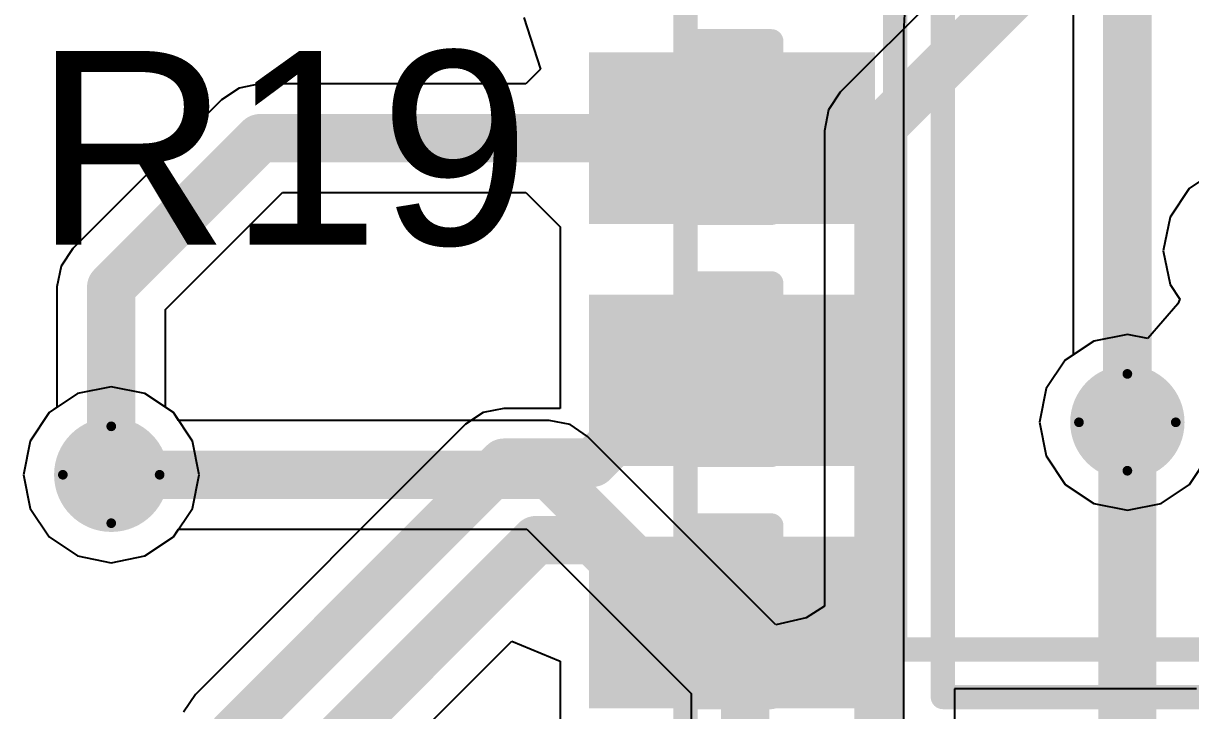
# Model space of a CAD drawing. Header units: millimetres. Extents: x -16 to 330, y -45 to 150.
# Drawn here: x 32.38 to 38.51, y 58.29 to 61.89 of the extents above; entities that cross this region are included whole.
import ezdxf

# ---------------------------------------------------------------- set-up
doc = ezdxf.new("R2010")
doc.units = ezdxf.units.MM
for name, color, linetype in [('BottomLayer', 5, 'Continuous'), ('BottomSolder', 6, 'Continuous'), ('DrillDrawing', 1, 'Continuous'), ('Mechanical13', 56, 'Continuous'), ('MidLayer1', 16, 'Continuous'), ('MidLayer2', 76, 'Continuous'), ('TopLayer', 1, 'Continuous'), ('TopOverlay', 2, 'Continuous'), ('TopPaste', 8, 'Continuous'), ('TopSolder', 216, 'Continuous'), ('ViaHoleLayer', 16, 'Continuous')]:
    doc.layers.add(name, color=color, linetype=linetype)
doc.styles.add('Arial', font='arial.ttf', dxfattribs={"height": 0.2})

# ---------------------------------------------------------------- blocks, each defined once
blk = doc.blocks.new('41_SMD_M______58')
at = {"layer": 'TopLayer'}
for points in [[(-9.5, -4.64), (-8, -4.64), (-8, -5.54), (-9.5, -5.54)], [(-9.5, -5.91), (-8, -5.91), (-8, -6.81), (-9.5, -6.81)], [(-9.5, -7.18), (-8, -7.18), (-8, -8.08), (-9.5, -8.08)]]:
    blk.add_hatch(color=1, dxfattribs=at).paths.add_polyline_path(points)
at = {"layer": 'TopPaste'}
for points in [[(-9.5, -4.64), (-8, -4.64), (-8, -5.54), (-9.5, -5.54)], [(-9.5, -5.91), (-8, -5.91), (-8, -6.81), (-9.5, -6.81)], [(-9.5, -7.18), (-8, -7.18), (-8, -8.08), (-9.5, -8.08)]]:
    blk.add_hatch(color=8, dxfattribs=at).paths.add_polyline_path(points)
at = {"layer": 'TopSolder'}
for points in [[(-9.5, -4.64), (-8, -4.64), (-8, -5.54), (-9.5, -5.54)], [(-9.5, -5.91), (-8, -5.91), (-8, -6.81), (-9.5, -6.81)], [(-9.5, -7.18), (-8, -7.18), (-8, -8.08), (-9.5, -8.08)]]:
    blk.add_hatch(color=216, dxfattribs=at).paths.add_polyline_path(points)

msp = doc.modelspace()

# ---------------------------------------------------------------- hatches: boundary and pattern name
at = {"layer": 'BottomLayer'}
h = msp.add_hatch(color=5, dxfattribs=at)
edge = h.paths.add_edge_path()
edge.add_arc((38.1747, 59.8), 0.3, 0, 360)
h = msp.add_hatch(color=5, dxfattribs=at)
edge = h.paths.add_edge_path()
edge.add_arc((32.8422, 59.5249), 0.3, 0, 360)
at = {"layer": 'BottomSolder'}
h = msp.add_hatch(color=6, dxfattribs=at)
edge = h.paths.add_edge_path()
edge.add_arc((38.1747, 59.8), 0.15, 0, 360)
h = msp.add_hatch(color=6, dxfattribs=at)
edge = h.paths.add_edge_path()
edge.add_arc((32.8422, 59.5249), 0.15, 0, 360)
at = {"layer": 'MidLayer1'}
h = msp.add_hatch(color=16, dxfattribs=at)
edge = h.paths.add_edge_path()
edge.add_arc((38.1747, 59.8), 0.3, 0, 360)
h = msp.add_hatch(color=16, dxfattribs=at)
edge = h.paths.add_edge_path()
edge.add_arc((32.8422, 59.5249), 0.3, 0, 360)
at = {"layer": 'MidLayer2'}
h = msp.add_hatch(color=76, dxfattribs=at)
edge = h.paths.add_edge_path()
edge.add_arc((38.1747, 59.8), 0.3, 0, 360)
h = msp.add_hatch(color=76, dxfattribs=at)
edge = h.paths.add_edge_path()
edge.add_arc((32.8422, 59.5249), 0.3, 0, 360)
at = {"layer": 'TopLayer'}
h = msp.add_hatch(color=1, dxfattribs=at)
edge = h.paths.add_edge_path()
edge.add_arc((38.1747, 59.8), 0.3, 0, 360)
h = msp.add_hatch(color=1, dxfattribs=at)
edge = h.paths.add_edge_path()
edge.add_arc((32.8422, 59.5249), 0.3, 0, 360)
at = {"layer": 'TopSolder'}
h = msp.add_hatch(color=216, dxfattribs=at)
edge = h.paths.add_edge_path()
edge.add_arc((38.1747, 59.8), 0.15, 0, 360)
h = msp.add_hatch(color=216, dxfattribs=at)
edge = h.paths.add_edge_path()
edge.add_arc((32.8422, 59.5249), 0.15, 0, 360)
at = {"layer": 'ViaHoleLayer'}
h = msp.add_hatch(color=16, dxfattribs=at)
edge = h.paths.add_edge_path()
edge.add_arc((38.1747, 59.8), 0.15, 0, 360)
h = msp.add_hatch(color=16, dxfattribs=at)
edge = h.paths.add_edge_path()
edge.add_arc((32.8422, 59.5249), 0.15, 0, 360)

# ---------------------------------------------------------------- linework, layer by layer
at = {"layer": 'BottomLayer'}
for p, q in [((37.8948, 62.7579), (36.668, 61.531)), ((36.668, 61.531), (36.6062, 61.4386)), ((36.6062, 61.4386), (36.5845, 61.3296)), ((36.5845, 61.3296), (36.5845, 61.3296)), ((36.5845, 61.3296), (36.5845, 58.8353)), ((32.8422, 59.9862), (32.6657, 59.9511)), ((33.0187, 59.9511), (32.8422, 59.9862)), ((32.6657, 59.9511), (32.516, 59.8511)), ((33.1683, 59.8511), (33.0187, 59.9511)), ((32.516, 59.8511), (32.416, 59.7014)), ((33.1959, 59.8098), (33.1683, 59.8511)), ((35.1409, 59.8098), (33.1959, 59.8098)), ((35.2499, 59.7881), (35.1409, 59.8098)), ((35.1409, 59.8098), (35.1409, 59.8098)), ((35.3423, 59.7263), (35.2499, 59.7881)), ((32.416, 59.7014), (32.3809, 59.5249)), ((36.3305, 58.7382), (35.3423, 59.7263)), ((32.3809, 59.5249), (32.416, 59.3484)), ((32.416, 59.3484), (32.516, 59.1987)), ((33.1683, 59.1987), (33.1959, 59.24)), ((33.1959, 59.24), (35.0229, 59.24)), ((35.0229, 59.24), (35.8847, 58.3782)), ((32.516, 59.1987), (32.6657, 59.0988)), ((33.0187, 59.0988), (33.1683, 59.1987)), ((32.6657, 59.0988), (32.8422, 59.0636)), ((32.8422, 59.0636), (33.0187, 59.0988)), ((36.5845, 58.8353), (36.4894, 58.774)), ((36.4894, 58.774), (36.3305, 58.7382)), ((35.8847, 58.3782), (35.8847, 54.0512))]:
    msp.add_line(p, q, dxfattribs=at)
for points, const_width in [([(36.8694, 61.3296), (38.3286, 62.7888)], 0.254), ([(36.8694, 56.5983), (36.8694, 61.3296)], 0.254), ([(38.1747, 54.0019), (38.1747, 59.8)], 0.3048), ([(32.8422, 59.5249), (35.1409, 59.5249)], 0.254), ([(35.1409, 59.5249), (36.1696, 58.4962)], 0.254), ([(36.1696, 54.0512), (36.1696, 58.4962)], 0.254)]:
    msp.add_lwpolyline(points, dxfattribs=dict(at, const_width=const_width))
for points, const_width in [([(36.8059, 61.3296, 1), (36.9329, 61.3296, 1)], 0.127), ([(36.8059, 61.3296, 1), (36.9329, 61.3296, 1)], 0.127), ([(38.0985, 59.8, 1), (38.2509, 59.8, 1)], 0.1524), ([(32.7787, 59.5249, 1), (32.9057, 59.5249, 1)], 0.127), ([(35.0774, 59.5249, 1), (35.2044, 59.5249, 1)], 0.127), ([(35.0774, 59.5249, 1), (35.2044, 59.5249, 1)], 0.127), ([(36.1061, 58.4962, 1), (36.2331, 58.4962, 1)], 0.127), ([(36.1061, 58.4962, 1), (36.2331, 58.4962, 1)], 0.127)]:
    msp.add_lwpolyline(points, format="xyb", close=True, dxfattribs=dict(at, const_width=const_width))
at = {"layer": 'DrillDrawing', "const_width": 0.0508}
for points in [[(37.9207, 59.8), (38.1747, 60.054)], [(38.1747, 60.054), (38.4287, 59.8)], [(32.5882, 59.5249), (32.8422, 59.7789)], [(32.8422, 59.7789), (33.0962, 59.5249)], [(37.9207, 59.8), (38.1747, 59.546)], [(38.1747, 59.546), (38.4287, 59.8)], [(32.5882, 59.5249), (32.8422, 59.2709)], [(32.8422, 59.2709), (33.0962, 59.5249)]]:
    msp.add_lwpolyline(points, dxfattribs=at)
at = {"layer": 'DrillDrawing', "const_width": 0.0254}
for points in [[(38.162, 60.054, 1), (38.1874, 60.054, 1)], [(38.162, 60.054, 1), (38.1874, 60.054, 1)], [(32.8295, 59.7789, 1), (32.8549, 59.7789, 1)], [(32.8295, 59.7789, 1), (32.8549, 59.7789, 1)], [(37.908, 59.8, 1), (37.9334, 59.8, 1)], [(37.908, 59.8, 1), (37.9334, 59.8, 1)], [(38.416, 59.8, 1), (38.4414, 59.8, 1)], [(38.416, 59.8, 1), (38.4414, 59.8, 1)], [(32.5755, 59.5249, 1), (32.6009, 59.5249, 1)], [(32.5755, 59.5249, 1), (32.6009, 59.5249, 1)], [(33.0835, 59.5249, 1), (33.1089, 59.5249, 1)], [(33.0835, 59.5249, 1), (33.1089, 59.5249, 1)], [(38.162, 59.546, 1), (38.1874, 59.546, 1)], [(38.162, 59.546, 1), (38.1874, 59.546, 1)], [(32.8295, 59.2709, 1), (32.8549, 59.2709, 1)], [(32.8295, 59.2709, 1), (32.8549, 59.2709, 1)]]:
    msp.add_lwpolyline(points, format="xyb", close=True, dxfattribs=at)
at = {"layer": 'Mechanical13', "const_width": 0.127}
for points in [[(36.9562, 58.6088), (36.9562, 75.7088)], [(37.2062, 58.6088), (37.2062, 75.7088)], [(35.8562, 57.3088), (35.8562, 65.2535)], [(35.8562, 57.3088), (35.8562, 65.2535)], [(35.8562, 61.6238), (35.8562, 62.3438)], [(35.8562, 61.7988), (36.3062, 61.7988)], [(36.3062, 60.8988), (36.3062, 61.7988)], [(35.8562, 60.3538), (35.8562, 61.0738)], [(35.8562, 60.8988), (36.3062, 60.8988)], [(35.8562, 60.5288), (36.3062, 60.5288)], [(36.3062, 59.6288), (36.3062, 60.5288)], [(35.8562, 59.0838), (35.8562, 59.8038)], [(35.8562, 59.6288), (36.3062, 59.6288)], [(35.8562, 59.2588), (36.3062, 59.2588)], [(36.3062, 58.3588), (36.3062, 59.2588)], [(36.9562, 58.6088), (37.2062, 58.6088)], [(37.2062, 58.6088), (52.5062, 58.6088)], [(37.2062, 58.3588), (37.2062, 58.6088)], [(35.8562, 58.3588), (35.8562, 58.5338)], [(35.8562, 57.3088), (35.8562, 58.3588)], [(35.8562, 58.3588), (36.3062, 58.3588)], [(37.2062, 58.3588), (52.5062, 58.3588)]]:
    msp.add_lwpolyline(points, dxfattribs=at)
at = {"layer": 'Mechanical13', "const_width": 0.0635}
for points in [[(35.8245, 61.7988, 1), (35.888, 61.7988, 1)], [(36.2745, 61.7988, 1), (36.338, 61.7988, 1)], [(36.2745, 61.7988, 1), (36.338, 61.7988, 1)], [(35.8245, 61.6438, 1), (35.888, 61.6438, 1)], [(35.9155, 61.6293, 1), (35.979, 61.6293, 1)], [(35.9155, 61.6293, 1), (35.979, 61.6293, 1)], [(35.8245, 61.6238, 1), (35.888, 61.6238, 1)], [(35.8245, 61.6238, 1), (35.888, 61.6238, 1)], [(36.1195, 61.3488, 1), (36.183, 61.3488, 1)], [(36.1195, 61.3488, 1), (36.183, 61.3488, 1)], [(36.105, 61.2578, 1), (36.1685, 61.2578, 1)], [(36.105, 61.2578, 1), (36.1685, 61.2578, 1)], [(35.8245, 61.0738, 1), (35.888, 61.0738, 1)], [(35.8245, 61.0738, 1), (35.888, 61.0738, 1)], [(35.8245, 61.0538, 1), (35.888, 61.0538, 1)], [(35.8245, 60.8988, 1), (35.888, 60.8988, 1)], [(36.2745, 60.8988, 1), (36.338, 60.8988, 1)], [(36.2745, 60.8988, 1), (36.338, 60.8988, 1)], [(35.8245, 60.5288, 1), (35.888, 60.5288, 1)], [(36.2745, 60.5288, 1), (36.338, 60.5288, 1)], [(36.2745, 60.5288, 1), (36.338, 60.5288, 1)], [(35.8245, 60.3738, 1), (35.888, 60.3738, 1)], [(35.8245, 60.3538, 1), (35.888, 60.3538, 1)], [(35.8245, 60.3538, 1), (35.888, 60.3538, 1)], [(35.9155, 60.3593, 1), (35.979, 60.3593, 1)], [(35.9155, 60.3593, 1), (35.979, 60.3593, 1)], [(36.1195, 60.0788, 1), (36.183, 60.0788, 1)], [(36.1195, 60.0788, 1), (36.183, 60.0788, 1)], [(36.105, 59.9878, 1), (36.1685, 59.9878, 1)], [(36.105, 59.9878, 1), (36.1685, 59.9878, 1)], [(35.8245, 59.8038, 1), (35.888, 59.8038, 1)], [(35.8245, 59.8038, 1), (35.888, 59.8038, 1)], [(35.8245, 59.7838, 1), (35.888, 59.7838, 1)], [(35.8245, 59.6288, 1), (35.888, 59.6288, 1)], [(36.2745, 59.6288, 1), (36.338, 59.6288, 1)], [(36.2745, 59.6288, 1), (36.338, 59.6288, 1)], [(35.8245, 59.2588, 1), (35.888, 59.2588, 1)], [(36.2745, 59.2588, 1), (36.338, 59.2588, 1)], [(36.2745, 59.2588, 1), (36.338, 59.2588, 1)], [(35.8245, 59.1038, 1), (35.888, 59.1038, 1)], [(35.8245, 59.0838, 1), (35.888, 59.0838, 1)], [(35.8245, 59.0838, 1), (35.888, 59.0838, 1)], [(35.9155, 59.0893, 1), (35.979, 59.0893, 1)], [(35.9155, 59.0893, 1), (35.979, 59.0893, 1)], [(36.1195, 58.8088, 1), (36.183, 58.8088, 1)], [(36.1195, 58.8088, 1), (36.183, 58.8088, 1)], [(36.105, 58.7178, 1), (36.1685, 58.7178, 1)], [(36.105, 58.7178, 1), (36.1685, 58.7178, 1)], [(36.9245, 58.6088, 1), (36.988, 58.6088, 1)], [(36.9245, 58.6088, 1), (36.988, 58.6088, 1)], [(37.1745, 58.6088, 1), (37.238, 58.6088, 1)], [(37.1745, 58.6088, 1), (37.238, 58.6088, 1)], [(37.1745, 58.6088, 1), (37.238, 58.6088, 1)], [(37.1745, 58.6088, 1), (37.238, 58.6088, 1)], [(35.8245, 58.5338, 1), (35.888, 58.5338, 1)], [(35.8245, 58.5338, 1), (35.888, 58.5338, 1)], [(35.8245, 58.5138, 1), (35.888, 58.5138, 1)], [(35.8245, 58.3588, 1), (35.888, 58.3588, 1)], [(35.8245, 58.3588, 1), (35.888, 58.3588, 1)], [(35.8245, 58.3588, 1), (35.888, 58.3588, 1)], [(36.2745, 58.3588, 1), (36.338, 58.3588, 1)], [(36.2745, 58.3588, 1), (36.338, 58.3588, 1)], [(37.1745, 58.3588, 1), (37.238, 58.3588, 1)], [(37.1745, 58.3588, 1), (37.238, 58.3588, 1)]]:
    msp.add_lwpolyline(points, format="xyb", close=True, dxfattribs=at)
at = {"layer": 'Mechanical13', "const_width": 0.127}
for points in [[(35.8562, 61.6438, -0.046786), (35.9472, 61.6293)], [(35.9472, 61.6293, -0.328045), (36.1512, 61.3488)], [(35.8562, 61.6238, -1), (35.8562, 61.0738)], [(36.1512, 61.3488, -0.046786), (36.1367, 61.2578)], [(36.1367, 61.2578, -0.328045), (35.8562, 61.0538)], [(35.8562, 60.3738, -0.046786), (35.9472, 60.3593)], [(35.8562, 60.3538, -1), (35.8562, 59.8038)], [(35.9472, 60.3593, -0.328045), (36.1512, 60.0788)], [(36.1512, 60.0788, -0.046786), (36.1367, 59.9878)], [(36.1367, 59.9878, -0.328045), (35.8562, 59.7838)], [(35.8562, 59.1038, -0.046786), (35.9472, 59.0893)], [(35.8562, 59.0838, -1), (35.8562, 58.5338)], [(35.9472, 59.0893, -0.328045), (36.1512, 58.8088)], [(36.1512, 58.8088, -0.046786), (36.1367, 58.7178)], [(36.1367, 58.7178, -0.328045), (35.8562, 58.5138)]]:
    msp.add_lwpolyline(points, format="xyb", dxfattribs=at)
at = {"layer": 'MidLayer1'}
for p, q in [((38.6481, 61.1262), (38.4985, 61.0262)), ((38.4985, 61.0262), (38.3985, 60.8765)), ((38.3985, 60.8765), (38.3634, 60.7)), ((38.3634, 60.7), (38.3985, 60.5235)), ((38.3985, 60.5235), (38.4505, 60.4457)), ((38.4396, 60.4216), (38.2825, 60.2398)), ((38.4505, 60.4457), (38.4396, 60.4216)), ((37.9982, 60.2262), (37.8486, 60.1262)), ((38.1747, 60.2613), (37.9982, 60.2262)), ((38.2825, 60.2398), (38.1747, 60.2613)), ((37.8486, 60.1262), (37.7486, 59.9765)), ((32.8422, 59.9862), (32.6657, 59.9511)), ((33.0187, 59.9511), (32.8422, 59.9862)), ((37.7486, 59.9765), (37.7135, 59.8)), ((32.6657, 59.9511), (32.516, 59.8511)), ((33.1683, 59.8511), (33.0187, 59.9511)), ((32.516, 59.8511), (32.416, 59.7014)), ((33.2683, 59.7014), (33.1683, 59.8511)), ((37.7135, 59.8), (37.7486, 59.6235)), ((32.416, 59.7014), (32.3809, 59.5249)), ((33.3034, 59.5249), (33.2683, 59.7014)), ((37.7486, 59.6235), (37.8486, 59.4738)), ((38.5009, 59.4738), (38.6009, 59.6235)), ((32.3809, 59.5249), (32.416, 59.3484)), ((33.2683, 59.3484), (33.3034, 59.5249)), ((37.8486, 59.4738), (37.9982, 59.3739)), ((38.3513, 59.3739), (38.5009, 59.4738)), ((37.9982, 59.3739), (38.1747, 59.3387)), ((38.1747, 59.3387), (38.3513, 59.3739)), ((32.416, 59.3484), (32.516, 59.1987)), ((33.1683, 59.1987), (33.2683, 59.3484)), ((32.516, 59.1987), (32.6657, 59.0988)), ((33.0187, 59.0988), (33.1683, 59.1987)), ((32.6657, 59.0988), (32.8422, 59.0636)), ((32.8422, 59.0636), (33.0187, 59.0988))]:
    msp.add_line(p, q, dxfattribs=at)
at = {"layer": 'MidLayer2'}
for p, q in [((38.6481, 61.1262), (38.4985, 61.0262)), ((38.4985, 61.0262), (38.3985, 60.8765)), ((38.3985, 60.8765), (38.3634, 60.7)), ((38.3634, 60.7), (38.3985, 60.5235)), ((38.3985, 60.5235), (38.4505, 60.4457)), ((38.4396, 60.4216), (38.2825, 60.2398)), ((38.4505, 60.4457), (38.4396, 60.4216)), ((37.9982, 60.2262), (37.8486, 60.1262)), ((38.1747, 60.2613), (37.9982, 60.2262)), ((38.2825, 60.2398), (38.1747, 60.2613)), ((37.8486, 60.1262), (37.7486, 59.9765)), ((32.8422, 59.9862), (32.6657, 59.9511)), ((33.0187, 59.9511), (32.8422, 59.9862)), ((37.7486, 59.9765), (37.7135, 59.8)), ((32.6657, 59.9511), (32.516, 59.8511)), ((33.1683, 59.8511), (33.0187, 59.9511)), ((32.516, 59.8511), (32.416, 59.7014)), ((33.2683, 59.7014), (33.1683, 59.8511)), ((37.7135, 59.8), (37.7486, 59.6235)), ((32.416, 59.7014), (32.3809, 59.5249)), ((33.3034, 59.5249), (33.2683, 59.7014)), ((37.7486, 59.6235), (37.8486, 59.4738)), ((38.5009, 59.4738), (38.6009, 59.6235)), ((32.3809, 59.5249), (32.416, 59.3484)), ((33.2683, 59.3484), (33.3034, 59.5249)), ((37.8486, 59.4738), (37.9982, 59.3739)), ((38.3513, 59.3739), (38.5009, 59.4738)), ((37.9982, 59.3739), (38.1747, 59.3387)), ((38.1747, 59.3387), (38.3513, 59.3739)), ((32.416, 59.3484), (32.516, 59.1987)), ((33.1683, 59.1987), (33.2683, 59.3484)), ((32.516, 59.1987), (32.6657, 59.0988)), ((33.0187, 59.0988), (33.1683, 59.1987)), ((32.6657, 59.0988), (32.8422, 59.0636)), ((32.8422, 59.0636), (33.0187, 59.0988))]:
    msp.add_line(p, q, dxfattribs=at)
at = {"layer": 'TopLayer'}
for p, q in [((37.8899, 64.4322), (37.8899, 60.1538)), ((37.0024, 61.8468), (37.015, 62.0956)), ((35.0069, 61.923), (35.0948, 61.6517)), ((37.0024, 61.7036), (37.0024, 61.8468)), ((37.0024, 60.8764), (37.0024, 61.7036)), ((35.0948, 61.6517), (35.018, 61.5749)), ((33.6222, 61.5749), (33.5132, 61.5532)), ((35.018, 61.5749), (33.6222, 61.5749)), ((33.5132, 61.5532), (33.4207, 61.4914)), ((33.4207, 61.4914), (32.6408, 60.7114)), ((33.4207, 61.4914), (33.4207, 61.4914)), ((33.1271, 60.392), (33.7402, 61.0051)), ((33.7402, 61.0051), (35.018, 61.0051)), ((35.018, 61.0051), (35.1976, 60.8255)), ((37.0024, 60.6224), (37.0024, 60.8764)), ((35.1976, 60.8255), (35.1976, 60.6876)), ((32.6408, 60.7114), (32.579, 60.619)), ((35.1976, 60.6876), (35.1976, 60.4336)), ((32.579, 60.619), (32.5573, 60.51)), ((37.0024, 60.4336), (37.0024, 60.6224)), ((32.5573, 60.51), (32.5573, 60.51)), ((32.5573, 60.51), (32.5573, 59.8787)), ((35.1976, 60.4336), (35.1976, 59.8731)), ((37.0024, 59.4176), (37.0024, 60.4336)), ((33.1271, 59.8787), (33.1271, 60.392)), ((37.8486, 60.1262), (37.7486, 59.9765)), ((37.8899, 60.1538), (37.8486, 60.1262)), ((37.7486, 59.9765), (37.7135, 59.8)), ((32.516, 59.8511), (32.416, 59.7014)), ((32.5573, 59.8787), (32.516, 59.8511)), ((33.1683, 59.8511), (33.1271, 59.8787)), ((33.2683, 59.7014), (33.1683, 59.8511)), ((34.7932, 59.8514), (34.7008, 59.7896)), ((34.9023, 59.8731), (34.7932, 59.8514)), ((35.1976, 59.8731), (34.9023, 59.8731)), ((34.9023, 59.8731), (34.9023, 59.8731)), ((34.7008, 59.7896), (33.2836, 58.3724)), ((34.7008, 59.7896), (34.7008, 59.7896)), ((37.7135, 59.8), (37.7486, 59.6235)), ((32.416, 59.7014), (32.3809, 59.5249)), ((33.3034, 59.5249), (33.2683, 59.7014)), ((37.7486, 59.6235), (37.8486, 59.4738)), ((38.5009, 59.4738), (38.6009, 59.6235)), ((32.3809, 59.5249), (32.416, 59.3484)), ((33.2683, 59.3484), (33.3034, 59.5249)), ((37.8486, 59.4738), (37.9982, 59.3739)), ((38.3513, 59.3739), (38.5009, 59.4738)), ((37.0024, 59.3524), (37.0024, 59.4176)), ((37.0024, 59.4176), (37.0024, 59.4176)), ((37.9982, 59.3739), (38.1747, 59.3387)), ((38.1747, 59.3387), (38.3513, 59.3739)), ((32.416, 59.3484), (32.516, 59.1987)), ((33.1683, 59.1987), (33.2683, 59.3484)), ((37.0024, 58.1476), (37.0024, 59.3524)), ((37.0024, 59.3524), (37.0024, 59.3524)), ((32.516, 59.1987), (32.6657, 59.0988)), ((33.0187, 59.0988), (33.1683, 59.1987)), ((32.6657, 59.0988), (32.8422, 59.0636)), ((32.8422, 59.0636), (33.0187, 59.0988)), ((34.5336, 58.2419), (34.9436, 58.6519)), ((34.9436, 58.6519), (35.1976, 58.5467)), ((35.1976, 58.5467), (35.1976, 58.1476)), ((38.2836, 58.4024), (37.2676, 58.4024)), ((37.2676, 58.4024), (37.2676, 57.8496)), ((38.5376, 58.4024), (38.2836, 58.4024)), ((33.2836, 58.3724), (33.2218, 58.28))]:
    msp.add_line(p, q, dxfattribs=at)
at = {"layer": 'TopLayer', "const_width": 0.254}
for points in [[(38.1747, 59.8), (38.1747, 66.8762)], [(32.8422, 60.51), (33.6222, 61.29)], [(33.6222, 61.29), (36.1, 61.29)], [(32.8422, 59.5249), (32.8422, 60.51)], [(35.3682, 59.5882), (35.724, 59.944)], [(35.724, 59.944), (36.1194, 59.944)], [(33.485, 58.171), (34.9023, 59.5882)], [(34.9023, 59.5882), (35.3682, 59.5882)], [(33.8914, 58.0026), (35.0706, 59.1818)], [(35.0706, 59.1818), (35.3682, 59.1818)], [(35.3682, 59.1818), (35.876, 58.674)], [(35.876, 58.674), (36.1194, 58.674)], [(33.485, 57.3336), (33.485, 58.171)]]:
    msp.add_lwpolyline(points, dxfattribs=at)
at = {"layer": 'TopLayer', "const_width": 0.127}
for points in [[(33.5587, 61.29, 1), (33.6857, 61.29, 1)], [(33.5587, 61.29, 1), (33.6857, 61.29, 1)], [(36.0365, 61.29, 1), (36.1635, 61.29, 1)], [(32.7787, 60.51, 1), (32.9057, 60.51, 1)], [(32.7787, 60.51, 1), (32.9057, 60.51, 1)], [(35.6605, 59.944, 1), (35.7875, 59.944, 1)], [(35.6605, 59.944, 1), (35.7875, 59.944, 1)], [(36.0559, 59.944, 1), (36.1829, 59.944, 1)], [(38.1112, 59.8, 1), (38.2382, 59.8, 1)], [(34.8388, 59.5882, 1), (34.9658, 59.5882, 1)], [(34.8388, 59.5882, 1), (34.9658, 59.5882, 1)], [(35.3047, 59.5882, 1), (35.4317, 59.5882, 1)], [(35.3047, 59.5882, 1), (35.4317, 59.5882, 1)], [(32.7787, 59.5249, 1), (32.9057, 59.5249, 1)], [(35.0071, 59.1818, 1), (35.1341, 59.1818, 1)], [(35.0071, 59.1818, 1), (35.1341, 59.1818, 1)], [(35.3047, 59.1818, 1), (35.4317, 59.1818, 1)], [(35.3047, 59.1818, 1), (35.4317, 59.1818, 1)], [(35.8125, 58.674, 1), (35.9395, 58.674, 1)], [(35.8125, 58.674, 1), (35.9395, 58.674, 1)], [(36.0559, 58.674, 1), (36.1829, 58.674, 1)], [(33.4215, 58.171, 1), (33.5485, 58.171, 1)], [(33.4215, 58.171, 1), (33.5485, 58.171, 1)]]:
    msp.add_lwpolyline(points, format="xyb", close=True, dxfattribs=at)

# ---------------------------------------------------------------- block references
msp.add_blockref('41_SMD_M______58', (44.85, 66.38))

# ---------------------------------------------------------------- texts
at = {"layer": 'TopOverlay', "style": 'Arial'}
msp.add_text('R19', height=1.016, dxfattribs=at).set_placement((32.4362, 60.7316))

doc.saveas('drawing.dxf')
